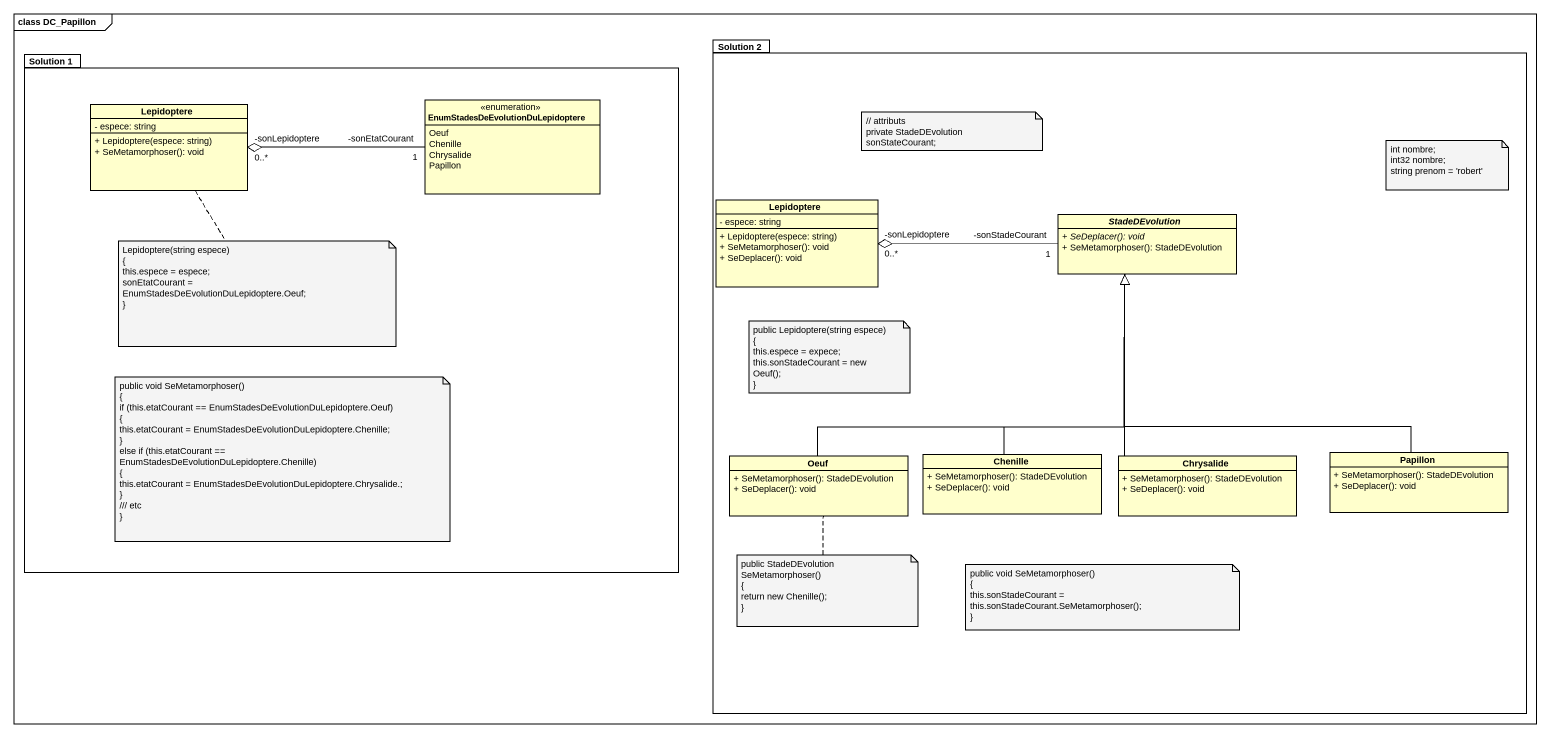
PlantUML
@startuml
mainframe class DC_Papillon
hide circle
hide empty members
skinparam classAttributeIconSize 0
package "Solution 2" as Solution_2 {
  class "Lepidoptere" as Lepidoptere_2 {
    - espece: string
    + Lepidoptere(espece: string)
    + SeMetamorphoser(): void
    + SeDeplacer(): void
  }
  abstract class StadeDEvolution {
    {abstract} + SeDeplacer(): void
    + SeMetamorphoser(): StadeDEvolution
  }
  class Oeuf {
    + SeMetamorphoser(): StadeDEvolution
    + SeDeplacer(): void
  }
  class Chenille {
    + SeMetamorphoser(): StadeDEvolution
    + SeDeplacer(): void
  }
  class Chrysalide {
    + SeMetamorphoser(): StadeDEvolution
    + SeDeplacer(): void
  }
  class Papillon {
    + SeMetamorphoser(): StadeDEvolution
    + SeDeplacer(): void
  }
}
package "Solution 1" as Solution_1 {
  class Lepidoptere {
    - espece: string
    + Lepidoptere(espece: string)
    + SeMetamorphoser(): void
  }
  enum "EnumStadesDeEvolutionDuLepidoptere" as EnumStadesDeEvolutionDuLepid {
    Oeuf
    Chenille
    Chrysalide
    Papillon
  }
}
EnumStadesDeEvolutionDuLepid "-sonEtatCourant\n1" -left-o "-sonLepidoptere\n0..*" Lepidoptere
StadeDEvolution "-sonStadeCourant\n1" -left-o "-sonLepidoptere\n0..*" Lepidoptere_2
Oeuf -up-|> StadeDEvolution
Chenille -up-|> StadeDEvolution
Chrysalide -up-|> StadeDEvolution
Papillon -up-|> StadeDEvolution
note as N1
  // attributs
  private StadeDEvolution sonStateCourant;
end note
note as N2
  int nombre;
  int32 nombre;
  string prenom = 'robert'
end note
note bottom of Lepidoptere
  Lepidoptere(string espece)
  {
  this.espece = espece;
  sonEtatCourant = EnumStadesDeEvolutionDuLepidoptere.Oeuf;
  ~}
end note
note as N4
  public Lepidoptere(string espece)
  {
  this.espece = expece;
  this.sonStadeCourant = new Oeuf();
  ~}
end note
note as N5
  public void SeMetamorphoser()
  {
  if (this.etatCourant == EnumStadesDeEvolutionDuLepidoptere.Oeuf)
  {
  this.etatCourant = EnumStadesDeEvolutionDuLepidoptere.Chenille;
  ~}
  else if (this.etatCourant == EnumStadesDeEvolutionDuLepidoptere.Chenille)
  {
  this.etatCourant = EnumStadesDeEvolutionDuLepidoptere.Chrysalide.;
  ~}
  /// etc
  ~}
end note
note bottom of Oeuf
  public StadeDEvolution SeMetamorphoser()
  {
  return new Chenille();
  ~}
end note
note as N7
  public void SeMetamorphoser()
  {
  this.sonStadeCourant = this.sonStadeCourant.SeMetamorphoser();
  ~}
end note
@enduml
